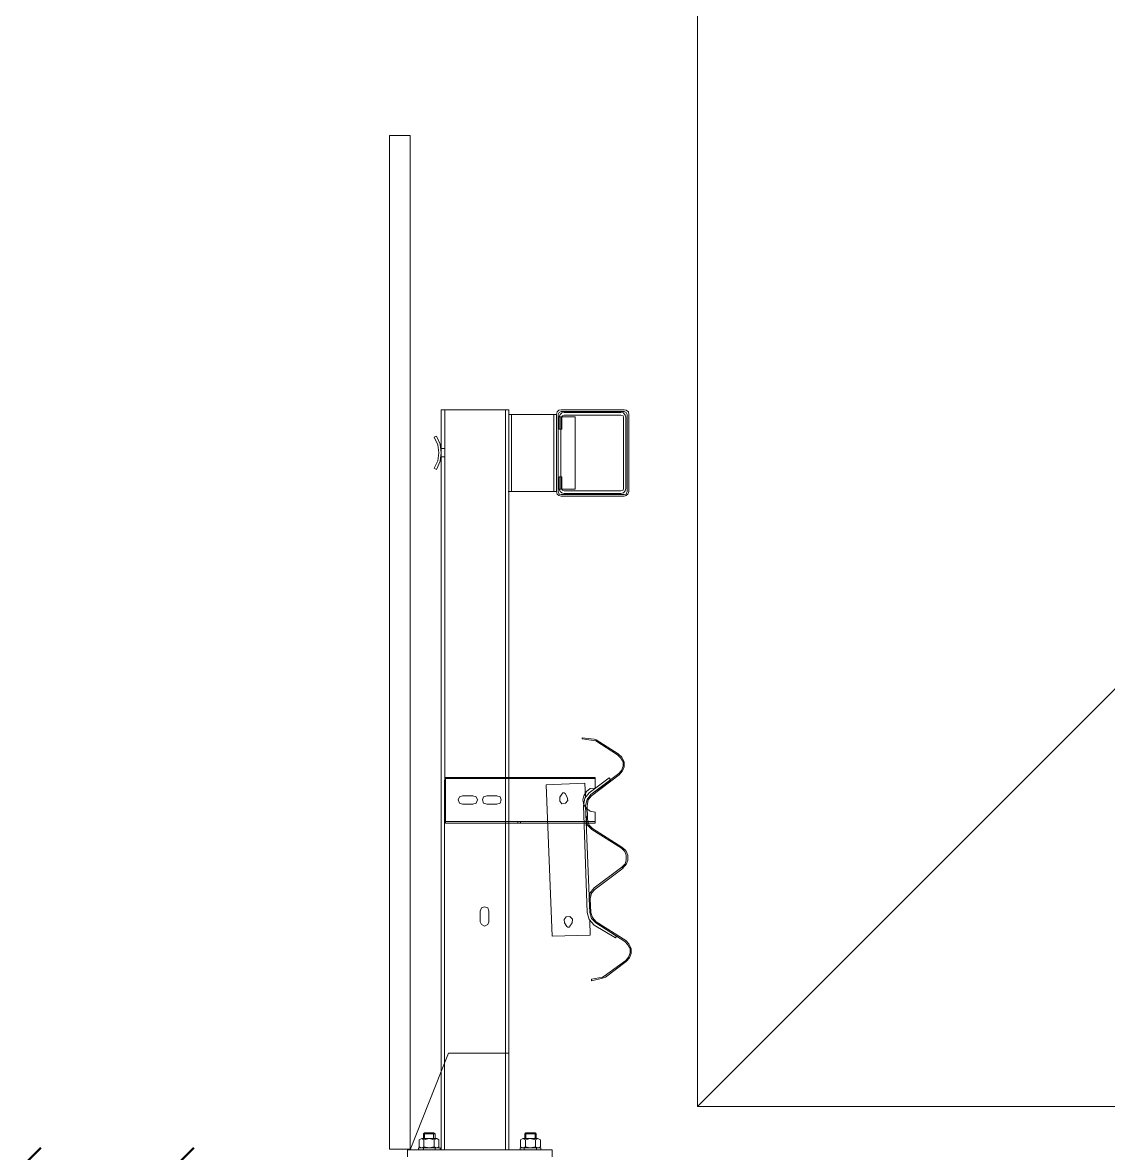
# Model space of a CAD drawing. Header units: millimetres. Extents: x 0.3 to 47.5, y 0.1 to 28.
# Drawn here: x 14.094 to 15.78, y 9.655 to 11.411 of the extents above; entities that cross this region are included whole.
import ezdxf

# ---------------------------------------------------------------- set-up
doc = ezdxf.new("R2010")
doc.units = ezdxf.units.MM
doc.layers.add('PDF _Geometria', color=7, linetype='Continuous')

msp = doc.modelspace()

# ---------------------------------------------------------------- linework, layer by layer
at = {"layer": 'PDF _Geometria', "lineweight": 9}
for points in [[(15.1425, 9.7282), (15.1425, 12.0907), (17.505, 12.0907), (17.505, 9.7282)], [(15.0283, 10.8074), (15.0317, 10.8057), (15.0333, 10.8024), (15.0333, 10.6832), (15.0317, 10.6791), (15.0283, 10.6782), (14.9308, 10.6782), (14.9275, 10.6791), (14.9258, 10.6832), (14.9258, 10.8024), (14.9275, 10.8057), (14.9308, 10.8074)], [(14.9275, 10.7057), (14.9275, 10.6866), (14.9292, 10.6832), (14.9317, 10.6807), (14.935, 10.6799), (15.0233, 10.6799), (15.0275, 10.6807), (15.03, 10.6841), (15.0308, 10.6874), (15.0308, 10.7982), (15.03, 10.8016), (15.0275, 10.8049), (15.0233, 10.8057), (14.935, 10.8057), (14.9317, 10.8049), (14.9292, 10.8024), (14.9275, 10.7991), (14.9275, 10.7982), (14.9275, 10.7799), (14.9317, 10.7799), (14.9317, 10.7982), (14.9317, 10.7991), (14.9325, 10.8007), (14.935, 10.8016), (15.0233, 10.8016), (15.0267, 10.8007), (15.0275, 10.7982), (15.0275, 10.6874), (15.0267, 10.6849), (15.0233, 10.6841), (14.935, 10.6841), (14.9325, 10.6849), (14.9317, 10.6866), (14.9317, 10.7057)], [(14.7367, 10.7691), (14.7333, 10.7674), (14.7392, 10.7557), (14.7408, 10.7432), (14.7392, 10.7307), (14.7333, 10.7191), (14.7367, 10.7174), (14.7425, 10.7299), (14.7442, 10.7432), (14.7425, 10.7566)], [(14.9833, 10.1849), (14.9758, 10.1866), (14.97, 10.1907), (14.9658, 10.1966), (14.9642, 10.2041), (14.9658, 10.2107), (14.97, 10.2174), (14.9758, 10.2216), (14.9833, 10.2224), (14.9833, 10.2391), (14.7508, 10.2391), (14.7508, 10.1682), (14.9833, 10.1682)], [(14.9683, 10.1957), (14.9708, 10.2049), (14.9767, 10.2124), (15.0075, 10.2349), (15.005, 10.2382), (14.9742, 10.2149), (14.9675, 10.2066), (14.965, 10.1957), (14.9708, 10.0291), (14.9742, 10.0182), (14.9817, 10.0099), (15.015, 9.9899), (15.0167, 9.9924), (14.9842, 10.0132), (14.9775, 10.0199), (14.975, 10.0291)], [(14.7775, 10.1974), (14.7933, 10.1974), (14.7983, 10.1991), (14.8008, 10.2041), (14.7983, 10.2091), (14.7933, 10.2107), (14.7775, 10.2107), (14.7725, 10.2091), (14.7708, 10.2041), (14.7725, 10.1991)], [(14.815, 10.1974), (14.8308, 10.1974), (14.8358, 10.1991), (14.8375, 10.2041), (14.8358, 10.2091), (14.8308, 10.2107), (14.815, 10.2107), (14.81, 10.2091), (14.8083, 10.2041), (14.81, 10.1991)], [(14.9367, 10.2141), (14.935, 10.2149), (14.9333, 10.2149), (14.9317, 10.2132), (14.9283, 10.2082), (14.9283, 10.2024), (14.9317, 10.1982), (14.9375, 10.1991), (14.9408, 10.2032), (14.94, 10.2082)], [(14.8183, 10.0149), (14.8183, 10.0316), (14.8167, 10.0366), (14.8117, 10.0382), (14.8067, 10.0366), (14.805, 10.0316), (14.805, 10.0149), (14.8067, 10.0107), (14.8117, 10.0082), (14.8167, 10.0107)], [(14.9442, 10.0082), (14.9475, 10.0132), (14.9483, 10.0191), (14.9442, 10.0232), (14.9383, 10.0224), (14.935, 10.0182), (14.9358, 10.0132), (14.9392, 10.0074), (14.9408, 10.0066), (14.9433, 10.0066)], [(14.7175, 9.6766), (14.7142, 9.6782), (14.71, 9.6766), (14.71, 9.6657), (14.7142, 9.6641), (14.7175, 9.6657), (14.7258, 9.6641), (14.7333, 9.6657), (14.7375, 9.6641), (14.7408, 9.6657), (14.7408, 9.6766), (14.7375, 9.6782), (14.7333, 9.6766), (14.7258, 9.6782)], [(14.875, 9.6766), (14.8708, 9.6782), (14.8675, 9.6766), (14.8675, 9.6657), (14.8708, 9.6641), (14.875, 9.6657), (14.8825, 9.6641), (14.8908, 9.6657), (14.8942, 9.6641), (14.8983, 9.6657), (14.8983, 9.6766), (14.8942, 9.6782), (14.8908, 9.6766), (14.8825, 9.6782)]]:
    msp.add_lwpolyline(points, close=True, dxfattribs=at)
for points in [[(15.1425, 9.7282), (17.505, 12.0907), (19.8675, 9.7282)], [(14.8492, 9.8107), (14.7558, 9.8107), (14.7442, 9.7824), (14.6958, 9.6607), (14.6958, 11.2357), (14.6642, 11.2357), (14.6642, 9.6616), (14.6958, 9.6616)], [(14.7442, 9.6607), (14.7442, 10.8099), (14.8492, 10.8099), (14.8492, 9.6607)], [(14.7492, 9.6607), (14.75, 10.8099)], [(14.8442, 9.6607), (14.8442, 10.8099)], [(14.9233, 10.6832), (14.9242, 10.6791), (14.9267, 10.6766), (14.9308, 10.6757), (15.0283, 10.6757), (15.0317, 10.6766), (15.0342, 10.6791), (15.0358, 10.6832), (15.0358, 10.8024), (15.035, 10.8066), (15.0317, 10.8091), (15.0283, 10.8099), (14.9308, 10.8099), (14.9267, 10.8091), (14.9242, 10.8066), (14.9233, 10.8024), (14.9233, 10.6832), (14.8483, 10.6832)], [(14.9233, 10.8024), (14.8492, 10.8024)], [(14.8533, 10.6832), (14.8533, 10.8024)], [(14.9192, 10.8024), (14.9192, 10.6832)], [(14.9258, 10.7991), (14.9525, 10.7991), (14.9525, 10.6866), (14.9258, 10.6866)], [(14.93, 10.7991), (14.93, 10.6866)], [(14.75, 10.7499), (14.7442, 10.7499)], [(14.75, 10.7366), (14.7442, 10.7366)], [(15.0258, 10.0982), (15.0317, 10.1041), (15.0342, 10.1107), (15.0342, 10.1182), (15.0308, 10.1257), (15.025, 10.1307), (14.9792, 10.1599), (14.9733, 10.1657), (14.9717, 10.1741), (14.9708, 10.1957), (14.9725, 10.2041), (14.9775, 10.2107), (15.0208, 10.2432), (15.0258, 10.2491), (15.0283, 10.2557), (15.0283, 10.2632), (15.025, 10.2707), (15.0192, 10.2757), (14.985, 10.2974), (14.9817, 10.2982), (14.9633, 10.3007), (14.9633, 10.2991), (14.9808, 10.2966), (14.9842, 10.2957), (15.0183, 10.2741), (15.0233, 10.2691), (15.0267, 10.2632), (15.0267, 10.2566), (15.0242, 10.2499), (15.02, 10.2449), (14.9767, 10.2124), (14.9708, 10.2049), (14.9683, 10.1957), (14.9692, 10.1741), (14.9717, 10.1649), (14.9783, 10.1582), (15.0242, 10.1291), (15.0292, 10.1241), (15.0317, 10.1182), (15.0317, 10.1107), (15.03, 10.1049), (15.025, 10.0999), (14.9817, 10.0674), (14.9758, 10.0599), (14.9742, 10.0507), (14.975, 10.0291), (14.9775, 10.0199), (14.9842, 10.0132), (15.0292, 9.9841), (15.0342, 9.9791), (15.0375, 9.9732), (15.0375, 9.9666), (15.035, 9.9599), (15.0308, 9.9549), (14.9975, 9.9307), (14.995, 9.9291), (14.9775, 9.9257), (14.9775, 9.9232), (14.995, 9.9274), (14.9992, 9.9291), (15.0317, 9.9532), (15.0367, 9.9591), (15.0392, 9.9657), (15.0392, 9.9732), (15.0358, 9.9807), (15.0308, 9.9857), (14.985, 10.0149), (14.9792, 10.0216), (14.9767, 10.0291), (14.9758, 10.0507), (14.9775, 10.0591), (14.9833, 10.0657), (15.0267, 10.0982)], [(14.9833, 10.2374), (14.7508, 10.2374)], [(14.8633, 10.2391), (14.8633, 10.2374)], [(14.8675, 10.2391), (14.8675, 10.2374)], [(14.975, 10.0166), (14.9758, 9.9941), (14.9167, 9.9924), (14.9075, 10.2274), (14.9675, 10.2299), (14.9683, 10.2082)], [(14.9833, 10.1707), (14.7508, 10.1707)], [(14.8633, 10.1707), (14.8633, 10.1682)], [(14.8675, 10.1707), (14.8675, 10.1682)], [(14.97, 10.1782), (14.97, 10.1607)], [(14.7142, 9.6782), (14.7375, 9.6782)], [(14.7325, 9.6782), (14.7325, 9.6874), (14.7183, 9.6874), (14.7167, 9.6857), (14.7167, 9.6782)], [(14.7325, 9.6874), (14.735, 9.6857), (14.7167, 9.6857)], [(14.7175, 9.6766), (14.7175, 9.6657)], [(14.7183, 9.6874), (14.7183, 9.6782)], [(14.7333, 9.6766), (14.7333, 9.6657)], [(14.735, 9.6857), (14.735, 9.6782)], [(14.8708, 9.6782), (14.8942, 9.6782)], [(14.89, 9.6782), (14.89, 9.6874), (14.8758, 9.6874), (14.8742, 9.6857), (14.8742, 9.6782)], [(14.89, 9.6874), (14.8917, 9.6857), (14.8742, 9.6857)], [(14.875, 9.6766), (14.875, 9.6657)], [(14.8758, 9.6874), (14.8758, 9.6782)], [(14.8908, 9.6766), (14.8908, 9.6657)], [(14.8917, 9.6857), (14.8917, 9.6782)], [(14.6917, 9.6499), (14.6917, 9.6607), (14.9167, 9.6607), (14.9167, 9.6499)], [(14.7092, 9.6607), (14.7092, 9.6641), (14.7425, 9.6641), (14.7425, 9.6607)], [(14.7167, 9.6641), (14.7167, 9.6607)], [(14.735, 9.6641), (14.735, 9.6607)], [(14.8667, 9.6607), (14.8667, 9.6641), (14.8992, 9.6641), (14.8992, 9.6607)], [(14.8733, 9.6641), (14.8733, 9.6607)], [(14.8925, 9.6641), (14.8925, 9.6607)]]:
    msp.add_lwpolyline(points, dxfattribs=at)
at = {"layer": 'PDF _Geometria', "lineweight": 50}
for points in [[(14.1225, 9.6641), (14.0942, 9.6357)], [(14.36, 9.6641), (14.3317, 9.6357)]]:
    msp.add_lwpolyline(points, dxfattribs=at)

doc.saveas('drawing.dxf')
